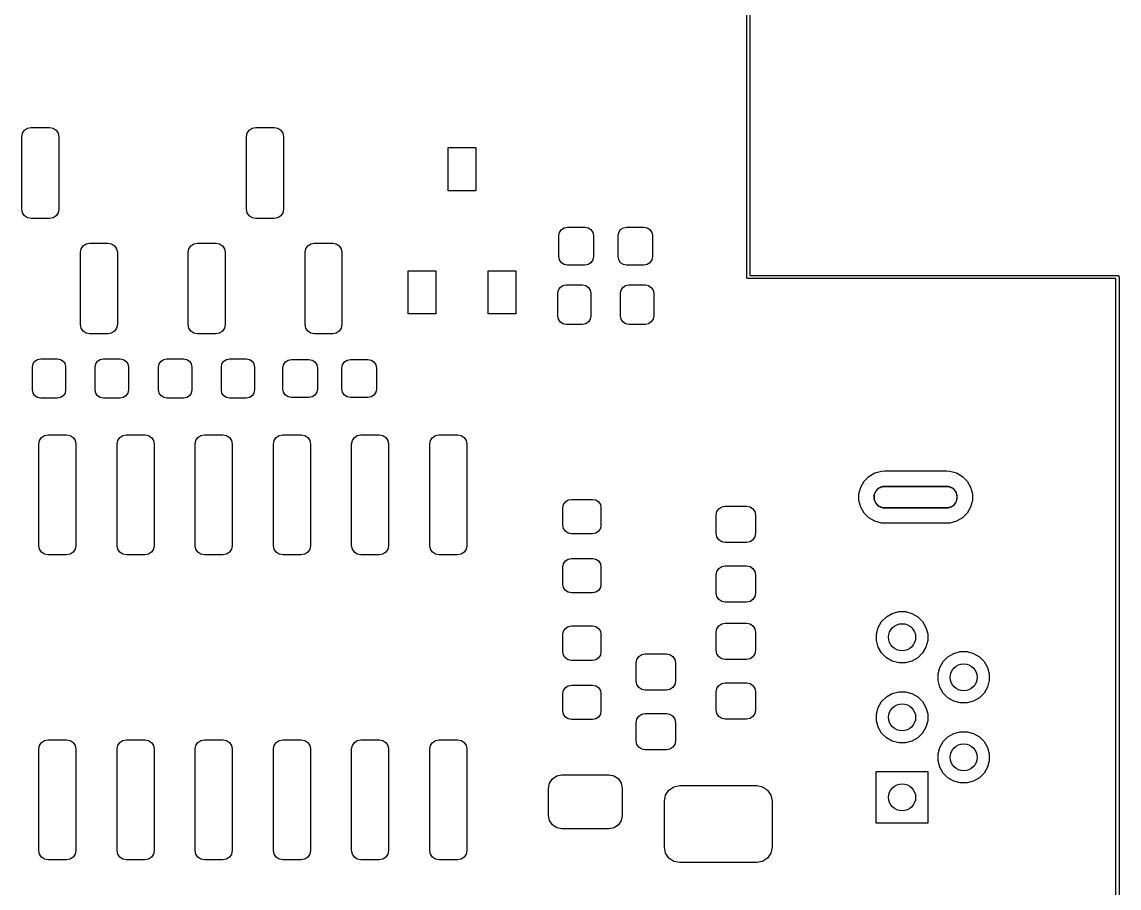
# Model space of a CAD drawing. Extents: x 89 to 178, y -115 to -57.
# Drawn here: x 160.2 to 178.03, y -100.22 to -86.16 of the extents above; entities that cross this region are included whole.
import ezdxf

# ---------------------------------------------------------------- set-up
doc = ezdxf.new("R2010")
doc.units = 0
doc.layers.add('BLACK', color=7, linetype='CONTINUOUS')

msp = doc.modelspace()

# ---------------------------------------------------------------- linework, layer by layer
at = {"layer": 'BLACK', "linetype": 'CONTINUOUS'}
for p, q in [((171.975, -90.3), (171.975091, -63.030772)), ((172.025092, -63.020889), (172.025, -90.275)), ((160.292597, -87.886418), (160.35, -87.875)), ((160.35, -87.875), (160.65, -87.875)), ((160.65, -87.875), (160.707403, -87.886418)), ((163.942597, -87.886418), (164, -87.875)), ((164, -87.875), (164.3, -87.875)), ((164.3, -87.875), (164.357403, -87.886418)), ((160.2, -88.025), (160.211418, -87.967597)), ((160.2, -89.2), (160.2, -88.025)), ((160.211418, -87.967597), (160.243934, -87.918934)), ((160.243934, -87.918934), (160.292597, -87.886418)), ((160.707403, -87.886418), (160.756066, -87.918934)), ((160.756066, -87.918934), (160.788582, -87.967597)), ((160.788582, -87.967597), (160.8, -88.025)), ((160.8, -88.025), (160.8, -89.2)), ((163.85, -88.025), (163.861418, -87.967597)), ((163.85, -89.2), (163.85, -88.025)), ((163.861418, -87.967597), (163.893934, -87.918934)), ((163.893934, -87.918934), (163.942597, -87.886418)), ((164.357403, -87.886418), (164.406066, -87.918934)), ((164.406066, -87.918934), (164.438582, -87.967597)), ((164.438582, -87.967597), (164.45, -88.025)), ((164.45, -88.025), (164.45, -89.2)), ((167.125, -88.9), (167.125, -88.2)), ((167.125, -88.2), (167.575, -88.2)), ((167.575, -88.2), (167.575, -88.9)), ((167.575, -88.9), (167.125, -88.9)), ((160.211418, -89.257403), (160.2, -89.2)), ((160.243934, -89.306066), (160.211418, -89.257403)), ((160.788582, -89.257403), (160.756066, -89.306066)), ((160.8, -89.2), (160.788582, -89.257403)), ((163.861418, -89.257403), (163.85, -89.2)), ((163.893934, -89.306066), (163.861418, -89.257403)), ((164.438582, -89.257403), (164.406066, -89.306066)), ((164.45, -89.2), (164.438582, -89.257403)), ((160.292597, -89.338582), (160.243934, -89.306066)), ((160.35, -89.35), (160.292597, -89.338582)), ((160.65, -89.35), (160.35, -89.35)), ((160.707403, -89.338582), (160.65, -89.35)), ((160.756066, -89.306066), (160.707403, -89.338582)), ((163.942597, -89.338582), (163.893934, -89.306066)), ((164, -89.35), (163.942597, -89.338582)), ((164.3, -89.35), (164, -89.35)), ((164.357403, -89.338582), (164.3, -89.35)), ((164.406066, -89.306066), (164.357403, -89.338582)), ((168.925, -89.63), (168.935657, -89.576424)), ((168.925, -89.97), (168.925, -89.63)), ((168.935657, -89.576424), (168.966005, -89.531005)), ((168.966005, -89.531005), (169.011424, -89.500657)), ((169.011424, -89.500657), (169.065, -89.49)), ((169.065, -89.49), (169.345, -89.49)), ((169.345, -89.49), (169.398576, -89.500657)), ((169.398576, -89.500657), (169.443995, -89.531005)), ((169.443995, -89.531005), (169.474343, -89.576424)), ((169.474343, -89.576424), (169.485, -89.63)), ((169.485, -89.63), (169.485, -89.97)), ((169.885, -89.63), (169.895657, -89.576424)), ((169.885, -89.97), (169.885, -89.63)), ((169.895657, -89.576424), (169.926005, -89.531005)), ((169.926005, -89.531005), (169.971424, -89.500657)), ((169.971424, -89.500657), (170.025, -89.49)), ((170.025, -89.49), (170.305, -89.49)), ((170.305, -89.49), (170.358576, -89.500657)), ((170.358576, -89.500657), (170.403995, -89.531005)), ((170.403995, -89.531005), (170.434343, -89.576424)), ((170.434343, -89.576424), (170.445, -89.63)), ((170.445, -89.63), (170.445, -89.97)), ((161.161418, -89.842597), (161.193934, -89.793934)), ((161.193934, -89.793934), (161.242597, -89.761418)), ((161.242597, -89.761418), (161.3, -89.75)), ((161.3, -89.75), (161.6, -89.75)), ((161.6, -89.75), (161.657403, -89.761418)), ((161.657403, -89.761418), (161.706066, -89.793934)), ((161.706066, -89.793934), (161.738582, -89.842597)), ((162.911418, -89.842597), (162.943934, -89.793934)), ((162.943934, -89.793934), (162.992597, -89.761418)), ((162.992597, -89.761418), (163.05, -89.75)), ((163.05, -89.75), (163.35, -89.75)), ((163.35, -89.75), (163.407403, -89.761418)), ((163.407403, -89.761418), (163.456066, -89.793934)), ((163.456066, -89.793934), (163.488582, -89.842597)), ((164.811418, -89.842597), (164.843934, -89.793934)), ((164.843934, -89.793934), (164.892597, -89.761418)), ((164.892597, -89.761418), (164.95, -89.75)), ((164.95, -89.75), (165.25, -89.75)), ((165.25, -89.75), (165.307403, -89.761418)), ((165.307403, -89.761418), (165.356066, -89.793934)), ((165.356066, -89.793934), (165.388582, -89.842597)), ((161.15, -89.9), (161.161418, -89.842597)), ((161.15, -91.075), (161.15, -89.9)), ((161.738582, -89.842597), (161.75, -89.9)), ((161.75, -89.9), (161.75, -91.075)), ((162.9, -89.9), (162.911418, -89.842597)), ((162.9, -91.075), (162.9, -89.9)), ((163.488582, -89.842597), (163.5, -89.9)), ((163.5, -89.9), (163.5, -91.075)), ((164.8, -89.9), (164.811418, -89.842597)), ((164.8, -91.075), (164.8, -89.9)), ((165.388582, -89.842597), (165.4, -89.9)), ((165.4, -89.9), (165.4, -91.075)), ((168.935657, -90.023576), (168.925, -89.97)), ((169.485, -89.97), (169.474343, -90.023576)), ((169.895657, -90.023576), (169.885, -89.97)), ((170.445, -89.97), (170.434343, -90.023576)), ((168.966005, -90.068995), (168.935657, -90.023576)), ((169.011424, -90.099343), (168.966005, -90.068995)), ((169.065, -90.11), (169.011424, -90.099343)), ((169.345, -90.11), (169.065, -90.11)), ((169.398576, -90.099343), (169.345, -90.11)), ((169.443995, -90.068995), (169.398576, -90.099343)), ((169.474343, -90.023576), (169.443995, -90.068995)), ((169.926005, -90.068995), (169.895657, -90.023576)), ((169.971424, -90.099343), (169.926005, -90.068995)), ((170.025, -90.11), (169.971424, -90.099343)), ((170.305, -90.11), (170.025, -90.11)), ((170.358576, -90.099343), (170.305, -90.11)), ((170.403995, -90.068995), (170.358576, -90.099343)), ((170.434343, -90.023576), (170.403995, -90.068995)), ((166.475, -90.9), (166.475, -90.2)), ((166.475, -90.2), (166.925, -90.2)), ((166.925, -90.2), (166.925, -90.9)), ((167.775, -90.9), (167.775, -90.2)), ((167.775, -90.2), (168.225, -90.2)), ((168.225, -90.2), (168.225, -90.9)), ((171.976903, -90.309567), (171.975, -90.3)), ((171.990433, -90.323097), (171.976903, -90.309567)), ((172, -90.325), (171.990433, -90.323097)), ((177.975, -90.325), (172, -90.325)), ((172.025, -90.275), (178, -90.275)), ((177.975, -106.475818), (177.975, -90.325)), ((178, -90.275), (178.009567, -90.276903)), ((178.009567, -90.276903), (178.023097, -90.290433)), ((178.023097, -90.290433), (178.025, -90.3)), ((178.025, -90.3), (178.025, -106.5)), ((168.905, -90.565), (168.915276, -90.513338)), ((168.915276, -90.513338), (168.944541, -90.469541)), ((168.944541, -90.469541), (168.988338, -90.440276)), ((168.988338, -90.440276), (169.04, -90.43)), ((169.04, -90.43), (169.31, -90.43)), ((169.31, -90.43), (169.361662, -90.440276)), ((169.361662, -90.440276), (169.405459, -90.469541)), ((169.405459, -90.469541), (169.434724, -90.513338)), ((169.434724, -90.513338), (169.445, -90.565)), ((169.925, -90.565), (169.935276, -90.513338)), ((169.935276, -90.513338), (169.964541, -90.469541)), ((169.964541, -90.469541), (170.008338, -90.440276)), ((170.008338, -90.440276), (170.06, -90.43)), ((170.06, -90.43), (170.33, -90.43)), ((170.33, -90.43), (170.381662, -90.440276)), ((170.381662, -90.440276), (170.425459, -90.469541)), ((170.425459, -90.469541), (170.454724, -90.513338)), ((170.454724, -90.513338), (170.465, -90.565)), ((168.905, -90.935), (168.905, -90.565)), ((169.445, -90.565), (169.445, -90.935)), ((169.925, -90.935), (169.925, -90.565)), ((170.465, -90.565), (170.465, -90.935)), ((166.925, -90.9), (166.475, -90.9)), ((168.225, -90.9), (167.775, -90.9)), ((161.161418, -91.132403), (161.15, -91.075)), ((161.75, -91.075), (161.738582, -91.132403)), ((162.911418, -91.132403), (162.9, -91.075)), ((163.5, -91.075), (163.488582, -91.132403)), ((164.811418, -91.132403), (164.8, -91.075)), ((165.4, -91.075), (165.388582, -91.132403)), ((168.915276, -90.986662), (168.905, -90.935)), ((168.944541, -91.030459), (168.915276, -90.986662)), ((168.988338, -91.059724), (168.944541, -91.030459)), ((169.04, -91.07), (168.988338, -91.059724)), ((169.31, -91.07), (169.04, -91.07)), ((169.361662, -91.059724), (169.31, -91.07)), ((169.405459, -91.030459), (169.361662, -91.059724)), ((169.434724, -90.986662), (169.405459, -91.030459)), ((169.445, -90.935), (169.434724, -90.986662)), ((169.935276, -90.986662), (169.925, -90.935)), ((169.964541, -91.030459), (169.935276, -90.986662)), ((170.008338, -91.059724), (169.964541, -91.030459)), ((170.06, -91.07), (170.008338, -91.059724)), ((170.33, -91.07), (170.06, -91.07)), ((170.381662, -91.059724), (170.33, -91.07)), ((170.425459, -91.030459), (170.381662, -91.059724)), ((170.454724, -90.986662), (170.425459, -91.030459)), ((170.465, -90.935), (170.454724, -90.986662)), ((161.193934, -91.181066), (161.161418, -91.132403)), ((161.242597, -91.213582), (161.193934, -91.181066)), ((161.3, -91.225), (161.242597, -91.213582)), ((161.6, -91.225), (161.3, -91.225)), ((161.657403, -91.213582), (161.6, -91.225)), ((161.706066, -91.181066), (161.657403, -91.213582)), ((161.738582, -91.132403), (161.706066, -91.181066)), ((162.943934, -91.181066), (162.911418, -91.132403)), ((162.992597, -91.213582), (162.943934, -91.181066)), ((163.05, -91.225), (162.992597, -91.213582)), ((163.35, -91.225), (163.05, -91.225)), ((163.407403, -91.213582), (163.35, -91.225)), ((163.456066, -91.181066), (163.407403, -91.213582)), ((163.488582, -91.132403), (163.456066, -91.181066)), ((164.843934, -91.181066), (164.811418, -91.132403)), ((164.892597, -91.213582), (164.843934, -91.181066)), ((164.95, -91.225), (164.892597, -91.213582)), ((165.25, -91.225), (164.95, -91.225)), ((165.307403, -91.213582), (165.25, -91.225)), ((165.356066, -91.181066), (165.307403, -91.213582)), ((165.388582, -91.132403), (165.356066, -91.181066)), ((160.37, -91.765), (160.380276, -91.713338)), ((160.37, -92.135), (160.37, -91.765)), ((160.380276, -91.713338), (160.409541, -91.669541)), ((160.409541, -91.669541), (160.453338, -91.640276)), ((160.453338, -91.640276), (160.505, -91.63)), ((160.505, -91.63), (160.775, -91.63)), ((160.775, -91.63), (160.826662, -91.640276)), ((160.826662, -91.640276), (160.870459, -91.669541)), ((160.870459, -91.669541), (160.899724, -91.713338)), ((160.899724, -91.713338), (160.91, -91.765)), ((160.91, -91.765), (160.91, -92.135)), ((161.39, -91.765), (161.400276, -91.713338)), ((161.39, -92.135), (161.39, -91.765)), ((161.400276, -91.713338), (161.429541, -91.669541)), ((161.429541, -91.669541), (161.473338, -91.640276)), ((161.473338, -91.640276), (161.525, -91.63)), ((161.525, -91.63), (161.795, -91.63)), ((161.795, -91.63), (161.846662, -91.640276)), ((161.846662, -91.640276), (161.890459, -91.669541)), ((161.890459, -91.669541), (161.919724, -91.713338)), ((161.919724, -91.713338), (161.93, -91.765)), ((161.93, -91.765), (161.93, -92.135)), ((162.42, -91.765), (162.430276, -91.713338)), ((162.42, -92.135), (162.42, -91.765)), ((162.430276, -91.713338), (162.459541, -91.669541)), ((162.459541, -91.669541), (162.503338, -91.640276)), ((162.503338, -91.640276), (162.555, -91.63)), ((162.555, -91.63), (162.825, -91.63)), ((162.825, -91.63), (162.876662, -91.640276)), ((162.876662, -91.640276), (162.920459, -91.669541)), ((162.920459, -91.669541), (162.949724, -91.713338)), ((162.949724, -91.713338), (162.96, -91.765)), ((162.96, -91.765), (162.96, -92.135)), ((163.44, -91.765), (163.450276, -91.713338)), ((163.44, -92.135), (163.44, -91.765)), ((163.450276, -91.713338), (163.479541, -91.669541)), ((163.479541, -91.669541), (163.523338, -91.640276)), ((163.523338, -91.640276), (163.575, -91.63)), ((163.575, -91.63), (163.845, -91.63)), ((163.845, -91.63), (163.896662, -91.640276)), ((163.896662, -91.640276), (163.940459, -91.669541)), ((163.940459, -91.669541), (163.969724, -91.713338)), ((163.969724, -91.713338), (163.98, -91.765)), ((163.98, -91.765), (163.98, -92.135)), ((164.44, -91.78), (164.450657, -91.726424)), ((164.44, -92.12), (164.44, -91.78)), ((164.450657, -91.726424), (164.481005, -91.681005)), ((164.481005, -91.681005), (164.526424, -91.650657)), ((164.526424, -91.650657), (164.58, -91.64)), ((164.58, -91.64), (164.86, -91.64)), ((164.86, -91.64), (164.913576, -91.650657)), ((164.913576, -91.650657), (164.958995, -91.681005)), ((164.958995, -91.681005), (164.989343, -91.726424)), ((164.989343, -91.726424), (165, -91.78)), ((165, -91.78), (165, -92.12)), ((165.4, -91.78), (165.410657, -91.726424)), ((165.4, -92.12), (165.4, -91.78)), ((165.410657, -91.726424), (165.441005, -91.681005)), ((165.441005, -91.681005), (165.486424, -91.650657)), ((165.486424, -91.650657), (165.54, -91.64)), ((165.54, -91.64), (165.82, -91.64)), ((165.82, -91.64), (165.873576, -91.650657)), ((165.873576, -91.650657), (165.918995, -91.681005)), ((165.918995, -91.681005), (165.949343, -91.726424)), ((165.949343, -91.726424), (165.96, -91.78)), ((165.96, -91.78), (165.96, -92.12)), ((160.380276, -92.186662), (160.37, -92.135)), ((160.91, -92.135), (160.899724, -92.186662)), ((161.400276, -92.186662), (161.39, -92.135)), ((161.93, -92.135), (161.919724, -92.186662)), ((162.430276, -92.186662), (162.42, -92.135)), ((162.96, -92.135), (162.949724, -92.186662)), ((163.450276, -92.186662), (163.44, -92.135)), ((163.98, -92.135), (163.969724, -92.186662)), ((164.450657, -92.173576), (164.44, -92.12)), ((165, -92.12), (164.989343, -92.173576)), ((165.410657, -92.173576), (165.4, -92.12)), ((165.96, -92.12), (165.949343, -92.173576)), ((160.409541, -92.230459), (160.380276, -92.186662)), ((160.453338, -92.259724), (160.409541, -92.230459)), ((160.505, -92.27), (160.453338, -92.259724)), ((160.775, -92.27), (160.505, -92.27)), ((160.826662, -92.259724), (160.775, -92.27)), ((160.870459, -92.230459), (160.826662, -92.259724)), ((160.899724, -92.186662), (160.870459, -92.230459)), ((161.429541, -92.230459), (161.400276, -92.186662)), ((161.473338, -92.259724), (161.429541, -92.230459)), ((161.525, -92.27), (161.473338, -92.259724)), ((161.795, -92.27), (161.525, -92.27)), ((161.846662, -92.259724), (161.795, -92.27)), ((161.890459, -92.230459), (161.846662, -92.259724)), ((161.919724, -92.186662), (161.890459, -92.230459)), ((162.459541, -92.230459), (162.430276, -92.186662)), ((162.503338, -92.259724), (162.459541, -92.230459)), ((162.555, -92.27), (162.503338, -92.259724)), ((162.825, -92.27), (162.555, -92.27)), ((162.876662, -92.259724), (162.825, -92.27)), ((162.920459, -92.230459), (162.876662, -92.259724)), ((162.949724, -92.186662), (162.920459, -92.230459)), ((163.479541, -92.230459), (163.450276, -92.186662)), ((163.523338, -92.259724), (163.479541, -92.230459)), ((163.575, -92.27), (163.523338, -92.259724)), ((163.845, -92.27), (163.575, -92.27)), ((163.896662, -92.259724), (163.845, -92.27)), ((163.940459, -92.230459), (163.896662, -92.259724)), ((163.969724, -92.186662), (163.940459, -92.230459)), ((164.481005, -92.218995), (164.450657, -92.173576)), ((164.526424, -92.249343), (164.481005, -92.218995)), ((164.58, -92.26), (164.526424, -92.249343)), ((164.86, -92.26), (164.58, -92.26)), ((164.913576, -92.249343), (164.86, -92.26)), ((164.958995, -92.218995), (164.913576, -92.249343)), ((164.989343, -92.173576), (164.958995, -92.218995)), ((165.441005, -92.218995), (165.410657, -92.173576)), ((165.486424, -92.249343), (165.441005, -92.218995)), ((165.54, -92.26), (165.486424, -92.249343)), ((165.82, -92.26), (165.54, -92.26)), ((165.873576, -92.249343), (165.82, -92.26)), ((165.918995, -92.218995), (165.873576, -92.249343)), ((165.949343, -92.173576), (165.918995, -92.218995)), ((160.569097, -92.875418), (160.6265, -92.864)), ((160.6265, -92.864), (160.9265, -92.864)), ((160.9265, -92.864), (160.983903, -92.875418)), ((161.839097, -92.875418), (161.8965, -92.864)), ((161.8965, -92.864), (162.1965, -92.864)), ((162.1965, -92.864), (162.253903, -92.875418)), ((163.109097, -92.875418), (163.1665, -92.864)), ((163.1665, -92.864), (163.4665, -92.864)), ((163.4665, -92.864), (163.523903, -92.875418)), ((164.379097, -92.875418), (164.4365, -92.864)), ((164.4365, -92.864), (164.7365, -92.864)), ((164.7365, -92.864), (164.793903, -92.875418)), ((165.649097, -92.875418), (165.7065, -92.864)), ((165.7065, -92.864), (166.0065, -92.864)), ((166.0065, -92.864), (166.063903, -92.875418)), ((166.919097, -92.875418), (166.9765, -92.864)), ((166.9765, -92.864), (167.2765, -92.864)), ((167.2765, -92.864), (167.333903, -92.875418)), ((160.4765, -93.014), (160.487918, -92.956597)), ((160.4765, -94.664), (160.4765, -93.014)), ((160.487918, -92.956597), (160.520434, -92.907934)), ((160.520434, -92.907934), (160.569097, -92.875418)), ((160.983903, -92.875418), (161.032566, -92.907934)), ((161.032566, -92.907934), (161.065082, -92.956597)), ((161.065082, -92.956597), (161.0765, -93.014)), ((161.0765, -93.014), (161.0765, -94.664)), ((161.7465, -93.014), (161.757918, -92.956597)), ((161.7465, -94.664), (161.7465, -93.014)), ((161.757918, -92.956597), (161.790434, -92.907934)), ((161.790434, -92.907934), (161.839097, -92.875418)), ((162.253903, -92.875418), (162.302566, -92.907934)), ((162.302566, -92.907934), (162.335082, -92.956597)), ((162.335082, -92.956597), (162.3465, -93.014)), ((162.3465, -93.014), (162.3465, -94.664)), ((163.0165, -93.014), (163.027918, -92.956597)), ((163.0165, -94.664), (163.0165, -93.014)), ((163.027918, -92.956597), (163.060434, -92.907934)), ((163.060434, -92.907934), (163.109097, -92.875418)), ((163.523903, -92.875418), (163.572566, -92.907934)), ((163.572566, -92.907934), (163.605082, -92.956597)), ((163.605082, -92.956597), (163.6165, -93.014)), ((163.6165, -93.014), (163.6165, -94.664)), ((164.2865, -93.014), (164.297918, -92.956597)), ((164.2865, -94.664), (164.2865, -93.014)), ((164.297918, -92.956597), (164.330434, -92.907934)), ((164.330434, -92.907934), (164.379097, -92.875418)), ((164.793903, -92.875418), (164.842566, -92.907934)), ((164.842566, -92.907934), (164.875082, -92.956597)), ((164.875082, -92.956597), (164.8865, -93.014)), ((164.8865, -93.014), (164.8865, -94.664)), ((165.5565, -93.014), (165.567918, -92.956597)), ((165.5565, -94.664), (165.5565, -93.014)), ((165.567918, -92.956597), (165.600434, -92.907934)), ((165.600434, -92.907934), (165.649097, -92.875418)), ((166.063903, -92.875418), (166.112566, -92.907934)), ((166.112566, -92.907934), (166.145082, -92.956597)), ((166.145082, -92.956597), (166.1565, -93.014)), ((166.1565, -93.014), (166.1565, -94.664)), ((166.8265, -93.014), (166.837918, -92.956597)), ((166.8265, -94.664), (166.8265, -93.014)), ((166.837918, -92.956597), (166.870434, -92.907934)), ((166.870434, -92.907934), (166.919097, -92.875418)), ((167.333903, -92.875418), (167.382566, -92.907934)), ((167.382566, -92.907934), (167.415082, -92.956597)), ((167.415082, -92.956597), (167.4265, -93.014)), ((167.4265, -93.014), (167.4265, -94.664)), ((173.882825, -93.616276), (173.961276, -93.537825)), ((173.961276, -93.537825), (174.05736, -93.482351)), ((174.05736, -93.482351), (174.164526, -93.453636)), ((174.164526, -93.453636), (174.22, -93.45)), ((174.22, -93.45), (175.22, -93.45)), ((175.22, -93.45), (175.275474, -93.453636)), ((175.275474, -93.453636), (175.38264, -93.482351)), ((175.38264, -93.482351), (175.478724, -93.537825)), ((175.478724, -93.537825), (175.557175, -93.616276)), ((173.798636, -93.819526), (173.827351, -93.71236)), ((173.827351, -93.71236), (173.882825, -93.616276)), ((174.074493, -93.777775), (174.122775, -93.729493)), ((174.074493, -93.777775), (174.122775, -93.729493)), ((174.122775, -93.729493), (174.185859, -93.703363)), ((174.122775, -93.729493), (174.185859, -93.703363)), ((174.185859, -93.703363), (174.22, -93.7)), ((174.185859, -93.703363), (174.22, -93.7)), ((174.22, -93.7), (175.22, -93.7)), ((174.22, -93.7), (175.22, -93.7)), ((175.22, -93.7), (175.254141, -93.703363)), ((175.22, -93.7), (175.254141, -93.703363)), ((175.254141, -93.703363), (175.317225, -93.729493)), ((175.254141, -93.703363), (175.317225, -93.729493)), ((175.317225, -93.729493), (175.365507, -93.777775)), ((175.317225, -93.729493), (175.365507, -93.777775)), ((175.557175, -93.616276), (175.612649, -93.71236)), ((175.612649, -93.71236), (175.641364, -93.819526)), ((169.029005, -93.952005), (169.074424, -93.921657)), ((169.074424, -93.921657), (169.128, -93.911)), ((169.128, -93.911), (169.468, -93.911)), ((169.468, -93.911), (169.521576, -93.921657)), ((169.521576, -93.921657), (169.566995, -93.952005)), ((173.798636, -93.930474), (173.798636, -93.819526)), ((173.827351, -94.03764), (173.798636, -93.930474)), ((174.048363, -93.840859), (174.074493, -93.777775)), ((174.048363, -93.840859), (174.074493, -93.777775)), ((174.048363, -93.909141), (174.048363, -93.840859)), ((174.048363, -93.909141), (174.048363, -93.840859)), ((174.074493, -93.972225), (174.048363, -93.909141)), ((174.074493, -93.972225), (174.048363, -93.909141)), ((175.365507, -93.777775), (175.391637, -93.840859)), ((175.365507, -93.777775), (175.391637, -93.840859)), ((175.391637, -93.909141), (175.365507, -93.972225)), ((175.391637, -93.909141), (175.365507, -93.972225)), ((175.391637, -93.840859), (175.391637, -93.909141)), ((175.391637, -93.840859), (175.391637, -93.909141)), ((175.641364, -93.930474), (175.612649, -94.03764)), ((175.641364, -93.819526), (175.641364, -93.930474)), ((168.988, -94.051), (168.998657, -93.997424)), ((168.988, -94.331), (168.988, -94.051)), ((168.998657, -93.997424), (169.029005, -93.952005)), ((169.566995, -93.952005), (169.597343, -93.997424)), ((169.597343, -93.997424), (169.608, -94.051)), ((169.608, -94.051), (169.608, -94.331)), ((171.48, -94.1675), (171.491228, -94.111054)), ((171.491228, -94.111054), (171.523202, -94.063202)), ((171.523202, -94.063202), (171.571054, -94.031228)), ((171.571054, -94.031228), (171.6275, -94.02)), ((171.6275, -94.02), (171.9725, -94.02)), ((171.9725, -94.02), (172.028946, -94.031228)), ((172.028946, -94.031228), (172.076798, -94.063202)), ((172.076798, -94.063202), (172.108772, -94.111054)), ((172.108772, -94.111054), (172.12, -94.1675)), ((173.882825, -94.133724), (173.827351, -94.03764)), ((174.122775, -94.020507), (174.074493, -93.972225)), ((174.122775, -94.020507), (174.074493, -93.972225)), ((174.185859, -94.046637), (174.122775, -94.020507)), ((174.185859, -94.046637), (174.122775, -94.020507)), ((174.22, -94.05), (174.185859, -94.046637)), ((174.22, -94.05), (174.185859, -94.046637)), ((175.22, -94.05), (174.22, -94.05)), ((175.22, -94.05), (174.22, -94.05)), ((175.254141, -94.046637), (175.22, -94.05)), ((175.254141, -94.046637), (175.22, -94.05)), ((175.317225, -94.020507), (175.254141, -94.046637)), ((175.317225, -94.020507), (175.254141, -94.046637)), ((175.365507, -93.972225), (175.317225, -94.020507)), ((175.365507, -93.972225), (175.317225, -94.020507)), ((175.612649, -94.03764), (175.557175, -94.133724)), ((171.48, -94.4625), (171.48, -94.1675)), ((172.12, -94.1675), (172.12, -94.4625)), ((173.961276, -94.212175), (173.882825, -94.133724)), ((174.05736, -94.267649), (173.961276, -94.212175)), ((174.164526, -94.296364), (174.05736, -94.267649)), ((175.38264, -94.267649), (175.275474, -94.296364)), ((175.478724, -94.212175), (175.38264, -94.267649)), ((175.557175, -94.133724), (175.478724, -94.212175)), ((168.998657, -94.384576), (168.988, -94.331)), ((169.029005, -94.429995), (168.998657, -94.384576)), ((169.074424, -94.460343), (169.029005, -94.429995)), ((169.128, -94.471), (169.074424, -94.460343)), ((169.468, -94.471), (169.128, -94.471)), ((169.521576, -94.460343), (169.468, -94.471)), ((169.566995, -94.429995), (169.521576, -94.460343)), ((169.597343, -94.384576), (169.566995, -94.429995)), ((169.608, -94.331), (169.597343, -94.384576)), ((171.491228, -94.518946), (171.48, -94.4625)), ((172.12, -94.4625), (172.108772, -94.518946)), ((174.22, -94.3), (174.164526, -94.296364)), ((175.22, -94.3), (174.22, -94.3)), ((175.275474, -94.296364), (175.22, -94.3)), ((171.523202, -94.566798), (171.491228, -94.518946)), ((171.571054, -94.598772), (171.523202, -94.566798)), ((171.6275, -94.61), (171.571054, -94.598772)), ((171.9725, -94.61), (171.6275, -94.61)), ((172.028946, -94.598772), (171.9725, -94.61)), ((172.076798, -94.566798), (172.028946, -94.598772)), ((172.108772, -94.518946), (172.076798, -94.566798)), ((160.487918, -94.721403), (160.4765, -94.664)), ((160.520434, -94.770066), (160.487918, -94.721403)), ((160.569097, -94.802582), (160.520434, -94.770066)), ((160.6265, -94.814), (160.569097, -94.802582)), ((160.9265, -94.814), (160.6265, -94.814)), ((160.983903, -94.802582), (160.9265, -94.814)), ((161.032566, -94.770066), (160.983903, -94.802582)), ((161.065082, -94.721403), (161.032566, -94.770066)), ((161.0765, -94.664), (161.065082, -94.721403)), ((161.757918, -94.721403), (161.7465, -94.664)), ((161.790434, -94.770066), (161.757918, -94.721403)), ((161.839097, -94.802582), (161.790434, -94.770066)), ((161.8965, -94.814), (161.839097, -94.802582)), ((162.1965, -94.814), (161.8965, -94.814)), ((162.253903, -94.802582), (162.1965, -94.814)), ((162.302566, -94.770066), (162.253903, -94.802582)), ((162.335082, -94.721403), (162.302566, -94.770066)), ((162.3465, -94.664), (162.335082, -94.721403)), ((163.027918, -94.721403), (163.0165, -94.664)), ((163.060434, -94.770066), (163.027918, -94.721403)), ((163.109097, -94.802582), (163.060434, -94.770066)), ((163.1665, -94.814), (163.109097, -94.802582)), ((163.4665, -94.814), (163.1665, -94.814)), ((163.523903, -94.802582), (163.4665, -94.814)), ((163.572566, -94.770066), (163.523903, -94.802582)), ((163.605082, -94.721403), (163.572566, -94.770066)), ((163.6165, -94.664), (163.605082, -94.721403)), ((164.297918, -94.721403), (164.2865, -94.664)), ((164.330434, -94.770066), (164.297918, -94.721403)), ((164.379097, -94.802582), (164.330434, -94.770066)), ((164.4365, -94.814), (164.379097, -94.802582)), ((164.7365, -94.814), (164.4365, -94.814)), ((164.793903, -94.802582), (164.7365, -94.814)), ((164.842566, -94.770066), (164.793903, -94.802582)), ((164.875082, -94.721403), (164.842566, -94.770066)), ((164.8865, -94.664), (164.875082, -94.721403)), ((165.567918, -94.721403), (165.5565, -94.664)), ((165.600434, -94.770066), (165.567918, -94.721403)), ((165.649097, -94.802582), (165.600434, -94.770066)), ((165.7065, -94.814), (165.649097, -94.802582)), ((166.0065, -94.814), (165.7065, -94.814)), ((166.063903, -94.802582), (166.0065, -94.814)), ((166.112566, -94.770066), (166.063903, -94.802582)), ((166.145082, -94.721403), (166.112566, -94.770066)), ((166.1565, -94.664), (166.145082, -94.721403)), ((166.837918, -94.721403), (166.8265, -94.664)), ((166.870434, -94.770066), (166.837918, -94.721403)), ((166.919097, -94.802582), (166.870434, -94.770066)), ((166.9765, -94.814), (166.919097, -94.802582)), ((167.2765, -94.814), (166.9765, -94.814)), ((167.333903, -94.802582), (167.2765, -94.814)), ((167.382566, -94.770066), (167.333903, -94.802582)), ((167.415082, -94.721403), (167.382566, -94.770066)), ((167.4265, -94.664), (167.415082, -94.721403)), ((168.988, -95.011), (168.998657, -94.957424)), ((168.998657, -94.957424), (169.029005, -94.912005)), ((169.029005, -94.912005), (169.074424, -94.881657)), ((169.074424, -94.881657), (169.128, -94.871)), ((169.128, -94.871), (169.468, -94.871)), ((169.468, -94.871), (169.521576, -94.881657)), ((169.521576, -94.881657), (169.566995, -94.912005)), ((169.566995, -94.912005), (169.597343, -94.957424)), ((169.597343, -94.957424), (169.608, -95.011)), ((171.523202, -95.033202), (171.571054, -95.001228)), ((171.571054, -95.001228), (171.6275, -94.99)), ((171.6275, -94.99), (171.9725, -94.99)), ((171.9725, -94.99), (172.028946, -95.001228)), ((172.028946, -95.001228), (172.076798, -95.033202)), ((168.988, -95.291), (168.988, -95.011)), ((169.608, -95.011), (169.608, -95.291)), ((171.48, -95.1375), (171.491228, -95.081054)), ((171.48, -95.4325), (171.48, -95.1375)), ((171.491228, -95.081054), (171.523202, -95.033202)), ((172.076798, -95.033202), (172.108772, -95.081054)), ((172.108772, -95.081054), (172.12, -95.1375)), ((172.12, -95.1375), (172.12, -95.4325)), ((168.998657, -95.344576), (168.988, -95.291)), ((169.029005, -95.389995), (168.998657, -95.344576)), ((169.597343, -95.344576), (169.566995, -95.389995)), ((169.608, -95.291), (169.597343, -95.344576)), ((169.074424, -95.420343), (169.029005, -95.389995)), ((169.128, -95.431), (169.074424, -95.420343)), ((169.468, -95.431), (169.128, -95.431)), ((169.521576, -95.420343), (169.468, -95.431)), ((169.566995, -95.389995), (169.521576, -95.420343)), ((171.491228, -95.488946), (171.48, -95.4325)), ((171.523202, -95.536798), (171.491228, -95.488946)), ((171.571054, -95.568772), (171.523202, -95.536798)), ((172.076798, -95.536798), (172.028946, -95.568772)), ((172.108772, -95.488946), (172.076798, -95.536798)), ((172.12, -95.4325), (172.108772, -95.488946)), ((171.6275, -95.58), (171.571054, -95.568772)), ((171.9725, -95.58), (171.6275, -95.58)), ((172.028946, -95.568772), (171.9725, -95.58)), ((174.111971, -95.989273), (174.166792, -95.89432)), ((174.166792, -95.89432), (174.24432, -95.816792)), ((174.24432, -95.816792), (174.339273, -95.761971)), ((174.339273, -95.761971), (174.445179, -95.733593)), ((174.445179, -95.733593), (174.554821, -95.733593)), ((174.554821, -95.733593), (174.660727, -95.761971)), ((174.660727, -95.761971), (174.75568, -95.816792)), ((174.75568, -95.816792), (174.833208, -95.89432)), ((174.833208, -95.89432), (174.888029, -95.989273)), ((168.988, -96.106), (168.998657, -96.052424)), ((168.998657, -96.052424), (169.029005, -96.007005)), ((169.029005, -96.007005), (169.074424, -95.976657)), ((169.074424, -95.976657), (169.128, -95.966)), ((169.128, -95.966), (169.468, -95.966)), ((169.468, -95.966), (169.521576, -95.976657)), ((169.521576, -95.976657), (169.566995, -96.007005)), ((169.566995, -96.007005), (169.597343, -96.052424)), ((169.597343, -96.052424), (169.608, -96.106)), ((171.48, -96.0675), (171.491228, -96.011054)), ((171.48, -96.3625), (171.48, -96.0675)), ((171.491228, -96.011054), (171.523202, -95.963202)), ((171.523202, -95.963202), (171.571054, -95.931228)), ((171.571054, -95.931228), (171.6275, -95.92)), ((171.6275, -95.92), (171.9725, -95.92)), ((171.9725, -95.92), (172.028946, -95.931228)), ((172.028946, -95.931228), (172.076798, -95.963202)), ((172.076798, -95.963202), (172.108772, -96.011054)), ((172.108772, -96.011054), (172.12, -96.0675)), ((172.12, -96.0675), (172.12, -96.3625)), ((174.083593, -96.095179), (174.111971, -95.989273)), ((174.888029, -95.989273), (174.916407, -96.095179)), ((168.988, -96.386), (168.988, -96.106)), ((169.608, -96.106), (169.608, -96.386)), ((174.083593, -96.204821), (174.083593, -96.095179)), ((174.111971, -96.310727), (174.083593, -96.204821)), ((174.916407, -96.204821), (174.888029, -96.310727)), ((174.916407, -96.095179), (174.916407, -96.204821)), ((168.998657, -96.439576), (168.988, -96.386)), ((169.608, -96.386), (169.597343, -96.439576)), ((170.223202, -96.463202), (170.271054, -96.431228)), ((170.271054, -96.431228), (170.3275, -96.42)), ((170.3275, -96.42), (170.6725, -96.42)), ((170.6725, -96.42), (170.728946, -96.431228)), ((170.728946, -96.431228), (170.776798, -96.463202)), ((171.491228, -96.418946), (171.48, -96.3625)), ((171.523202, -96.466798), (171.491228, -96.418946)), ((172.108772, -96.418946), (172.076798, -96.466798)), ((172.12, -96.3625), (172.108772, -96.418946)), ((174.166792, -96.40568), (174.111971, -96.310727)), ((174.24432, -96.483208), (174.166792, -96.40568)), ((174.833208, -96.40568), (174.75568, -96.483208)), ((174.888029, -96.310727), (174.833208, -96.40568)), ((175.24432, -96.466792), (175.339273, -96.411971)), ((175.339273, -96.411971), (175.445179, -96.383593)), ((175.445179, -96.383593), (175.554821, -96.383593)), ((175.554821, -96.383593), (175.660727, -96.411971)), ((175.660727, -96.411971), (175.75568, -96.466792)), ((169.029005, -96.484995), (168.998657, -96.439576)), ((169.074424, -96.515343), (169.029005, -96.484995)), ((169.128, -96.526), (169.074424, -96.515343)), ((169.468, -96.526), (169.128, -96.526)), ((169.521576, -96.515343), (169.468, -96.526)), ((169.566995, -96.484995), (169.521576, -96.515343)), ((169.597343, -96.439576), (169.566995, -96.484995)), ((170.18, -96.5675), (170.191228, -96.511054)), ((170.18, -96.8625), (170.18, -96.5675)), ((170.191228, -96.511054), (170.223202, -96.463202)), ((170.776798, -96.463202), (170.808772, -96.511054)), ((170.808772, -96.511054), (170.82, -96.5675)), ((170.82, -96.5675), (170.82, -96.8625)), ((171.571054, -96.498772), (171.523202, -96.466798)), ((171.6275, -96.51), (171.571054, -96.498772)), ((171.9725, -96.51), (171.6275, -96.51)), ((172.028946, -96.498772), (171.9725, -96.51)), ((172.076798, -96.466798), (172.028946, -96.498772)), ((174.339273, -96.538029), (174.24432, -96.483208)), ((174.445179, -96.566407), (174.339273, -96.538029)), ((174.554821, -96.566407), (174.445179, -96.566407)), ((174.660727, -96.538029), (174.554821, -96.566407)), ((174.75568, -96.483208), (174.660727, -96.538029)), ((175.111971, -96.639273), (175.166792, -96.54432)), ((175.166792, -96.54432), (175.24432, -96.466792)), ((175.75568, -96.466792), (175.833208, -96.54432)), ((175.833208, -96.54432), (175.888029, -96.639273)), ((175.083593, -96.745179), (175.111971, -96.639273)), ((175.083593, -96.854821), (175.083593, -96.745179)), ((175.888029, -96.639273), (175.916407, -96.745179)), ((175.916407, -96.745179), (175.916407, -96.854821)), ((168.998657, -97.012424), (169.029005, -96.967005)), ((169.029005, -96.967005), (169.074424, -96.936657)), ((169.074424, -96.936657), (169.128, -96.926)), ((169.128, -96.926), (169.468, -96.926)), ((169.468, -96.926), (169.521576, -96.936657)), ((169.521576, -96.936657), (169.566995, -96.967005)), ((169.566995, -96.967005), (169.597343, -97.012424)), ((170.191228, -96.918946), (170.18, -96.8625)), ((170.223202, -96.966798), (170.191228, -96.918946)), ((170.271054, -96.998772), (170.223202, -96.966798)), ((170.776798, -96.966798), (170.728946, -96.998772)), ((170.808772, -96.918946), (170.776798, -96.966798)), ((170.82, -96.8625), (170.808772, -96.918946)), ((171.491228, -96.981054), (171.523202, -96.933202)), ((171.523202, -96.933202), (171.571054, -96.901228)), ((171.571054, -96.901228), (171.6275, -96.89)), ((171.6275, -96.89), (171.9725, -96.89)), ((171.9725, -96.89), (172.028946, -96.901228)), ((172.028946, -96.901228), (172.076798, -96.933202)), ((172.076798, -96.933202), (172.108772, -96.981054)), ((175.111971, -96.960727), (175.083593, -96.854821)), ((175.166792, -97.05568), (175.111971, -96.960727)), ((175.888029, -96.960727), (175.833208, -97.05568)), ((175.916407, -96.854821), (175.888029, -96.960727)), ((168.988, -97.066), (168.998657, -97.012424)), ((168.988, -97.346), (168.988, -97.066)), ((169.597343, -97.012424), (169.608, -97.066)), ((169.608, -97.066), (169.608, -97.346)), ((170.3275, -97.01), (170.271054, -96.998772)), ((170.6725, -97.01), (170.3275, -97.01)), ((170.728946, -96.998772), (170.6725, -97.01)), ((171.48, -97.0375), (171.491228, -96.981054)), ((171.48, -97.3325), (171.48, -97.0375)), ((172.108772, -96.981054), (172.12, -97.0375)), ((172.12, -97.0375), (172.12, -97.3325)), ((174.166792, -97.19432), (174.24432, -97.116792)), ((174.24432, -97.116792), (174.339273, -97.061971)), ((174.339273, -97.061971), (174.445179, -97.033593)), ((174.445179, -97.033593), (174.554821, -97.033593)), ((174.554821, -97.033593), (174.660727, -97.061971)), ((174.660727, -97.061971), (174.75568, -97.116792)), ((174.75568, -97.116792), (174.833208, -97.19432)), ((175.24432, -97.133208), (175.166792, -97.05568)), ((175.339273, -97.188029), (175.24432, -97.133208)), ((175.75568, -97.133208), (175.660727, -97.188029)), ((175.833208, -97.05568), (175.75568, -97.133208)), ((174.083593, -97.395179), (174.111971, -97.289273)), ((174.111971, -97.289273), (174.166792, -97.19432)), ((174.833208, -97.19432), (174.888029, -97.289273)), ((174.888029, -97.289273), (174.916407, -97.395179)), ((175.445179, -97.216407), (175.339273, -97.188029)), ((175.554821, -97.216407), (175.445179, -97.216407)), ((175.660727, -97.188029), (175.554821, -97.216407)), ((168.998657, -97.399576), (168.988, -97.346)), ((169.029005, -97.444995), (168.998657, -97.399576)), ((169.074424, -97.475343), (169.029005, -97.444995)), ((169.128, -97.486), (169.074424, -97.475343)), ((169.468, -97.486), (169.128, -97.486)), ((169.521576, -97.475343), (169.468, -97.486)), ((169.566995, -97.444995), (169.521576, -97.475343)), ((169.597343, -97.399576), (169.566995, -97.444995)), ((169.608, -97.346), (169.597343, -97.399576)), ((170.18, -97.5375), (170.191228, -97.481054)), ((170.191228, -97.481054), (170.223202, -97.433202)), ((170.223202, -97.433202), (170.271054, -97.401228)), ((170.271054, -97.401228), (170.3275, -97.39)), ((170.3275, -97.39), (170.6725, -97.39)), ((170.6725, -97.39), (170.728946, -97.401228)), ((170.728946, -97.401228), (170.776798, -97.433202)), ((170.776798, -97.433202), (170.808772, -97.481054)), ((170.808772, -97.481054), (170.82, -97.5375)), ((171.491228, -97.388946), (171.48, -97.3325)), ((171.523202, -97.436798), (171.491228, -97.388946)), ((171.571054, -97.468772), (171.523202, -97.436798)), ((171.6275, -97.48), (171.571054, -97.468772)), ((171.9725, -97.48), (171.6275, -97.48)), ((172.028946, -97.468772), (171.9725, -97.48)), ((172.076798, -97.436798), (172.028946, -97.468772)), ((172.108772, -97.388946), (172.076798, -97.436798)), ((172.12, -97.3325), (172.108772, -97.388946)), ((174.083593, -97.504821), (174.083593, -97.395179)), ((174.916407, -97.395179), (174.916407, -97.504821)), ((170.18, -97.8325), (170.18, -97.5375)), ((170.82, -97.5375), (170.82, -97.8325)), ((174.111971, -97.610727), (174.083593, -97.504821)), ((174.166792, -97.70568), (174.111971, -97.610727)), ((174.888029, -97.610727), (174.833208, -97.70568)), ((174.916407, -97.504821), (174.888029, -97.610727)), ((160.487918, -97.906597), (160.520434, -97.857934)), ((160.520434, -97.857934), (160.569097, -97.825418)), ((160.569097, -97.825418), (160.6265, -97.814)), ((160.6265, -97.814), (160.9265, -97.814)), ((160.9265, -97.814), (160.983903, -97.825418)), ((160.983903, -97.825418), (161.032566, -97.857934)), ((161.032566, -97.857934), (161.065082, -97.906597)), ((161.757918, -97.906597), (161.790434, -97.857934)), ((161.790434, -97.857934), (161.839097, -97.825418)), ((161.839097, -97.825418), (161.8965, -97.814)), ((161.8965, -97.814), (162.1965, -97.814)), ((162.1965, -97.814), (162.253903, -97.825418)), ((162.253903, -97.825418), (162.302566, -97.857934)), ((162.302566, -97.857934), (162.335082, -97.906597)), ((163.027918, -97.906597), (163.060434, -97.857934)), ((163.060434, -97.857934), (163.109097, -97.825418)), ((163.109097, -97.825418), (163.1665, -97.814)), ((163.1665, -97.814), (163.4665, -97.814)), ((163.4665, -97.814), (163.523903, -97.825418)), ((163.523903, -97.825418), (163.572566, -97.857934)), ((163.572566, -97.857934), (163.605082, -97.906597)), ((164.297918, -97.906597), (164.330434, -97.857934)), ((164.330434, -97.857934), (164.379097, -97.825418)), ((164.379097, -97.825418), (164.4365, -97.814)), ((164.4365, -97.814), (164.7365, -97.814)), ((164.7365, -97.814), (164.793903, -97.825418)), ((164.793903, -97.825418), (164.842566, -97.857934)), ((164.842566, -97.857934), (164.875082, -97.906597)), ((165.567918, -97.906597), (165.600434, -97.857934)), ((165.600434, -97.857934), (165.649097, -97.825418)), ((165.649097, -97.825418), (165.7065, -97.814)), ((165.7065, -97.814), (166.0065, -97.814)), ((166.0065, -97.814), (166.063903, -97.825418)), ((166.063903, -97.825418), (166.112566, -97.857934)), ((166.112566, -97.857934), (166.145082, -97.906597)), ((166.837918, -97.906597), (166.870434, -97.857934)), ((166.870434, -97.857934), (166.919097, -97.825418)), ((166.919097, -97.825418), (166.9765, -97.814)), ((166.9765, -97.814), (167.2765, -97.814)), ((167.2765, -97.814), (167.333903, -97.825418)), ((167.333903, -97.825418), (167.382566, -97.857934)), ((167.382566, -97.857934), (167.415082, -97.906597)), ((170.191228, -97.888946), (170.18, -97.8325)), ((170.82, -97.8325), (170.808772, -97.888946)), ((174.24432, -97.783208), (174.166792, -97.70568)), ((174.339273, -97.838029), (174.24432, -97.783208)), ((174.445179, -97.866407), (174.339273, -97.838029)), ((174.660727, -97.838029), (174.554821, -97.866407)), ((174.75568, -97.783208), (174.660727, -97.838029)), ((174.833208, -97.70568), (174.75568, -97.783208)), ((175.111971, -97.939273), (175.166792, -97.84432)), ((175.166792, -97.84432), (175.24432, -97.766792)), ((175.24432, -97.766792), (175.339273, -97.711971)), ((175.339273, -97.711971), (175.445179, -97.683593)), ((175.445179, -97.683593), (175.554821, -97.683593)), ((175.554821, -97.683593), (175.660727, -97.711971)), ((175.660727, -97.711971), (175.75568, -97.766792)), ((175.75568, -97.766792), (175.833208, -97.84432)), ((175.833208, -97.84432), (175.888029, -97.939273)), ((160.4765, -97.964), (160.487918, -97.906597)), ((160.4765, -99.614), (160.4765, -97.964)), ((161.065082, -97.906597), (161.0765, -97.964)), ((161.0765, -97.964), (161.0765, -99.614)), ((161.7465, -97.964), (161.757918, -97.906597)), ((161.7465, -99.614), (161.7465, -97.964)), ((162.335082, -97.906597), (162.3465, -97.964)), ((162.3465, -97.964), (162.3465, -99.614)), ((163.0165, -97.964), (163.027918, -97.906597)), ((163.0165, -99.614), (163.0165, -97.964)), ((163.605082, -97.906597), (163.6165, -97.964)), ((163.6165, -97.964), (163.6165, -99.614)), ((164.2865, -97.964), (164.297918, -97.906597)), ((164.2865, -99.614), (164.2865, -97.964)), ((164.875082, -97.906597), (164.8865, -97.964)), ((164.8865, -97.964), (164.8865, -99.614)), ((165.5565, -97.964), (165.567918, -97.906597)), ((165.5565, -99.614), (165.5565, -97.964)), ((166.145082, -97.906597), (166.1565, -97.964)), ((166.1565, -97.964), (166.1565, -99.614)), ((166.8265, -97.964), (166.837918, -97.906597)), ((166.8265, -99.614), (166.8265, -97.964)), ((167.415082, -97.906597), (167.4265, -97.964)), ((167.4265, -97.964), (167.4265, -99.614)), ((170.223202, -97.936798), (170.191228, -97.888946)), ((170.271054, -97.968772), (170.223202, -97.936798)), ((170.3275, -97.98), (170.271054, -97.968772)), ((170.6725, -97.98), (170.3275, -97.98)), ((170.728946, -97.968772), (170.6725, -97.98)), ((170.776798, -97.936798), (170.728946, -97.968772)), ((170.808772, -97.888946), (170.776798, -97.936798)), ((174.554821, -97.866407), (174.445179, -97.866407)), ((175.083593, -98.045179), (175.111971, -97.939273)), ((175.888029, -97.939273), (175.916407, -98.045179)), ((175.083593, -98.154821), (175.083593, -98.045179)), ((175.111971, -98.260727), (175.083593, -98.154821)), ((175.916407, -98.154821), (175.888029, -98.260727)), ((175.916407, -98.045179), (175.916407, -98.154821)), ((168.889538, -98.402151), (168.97325, -98.3855)), ((168.97325, -98.3855), (169.73575, -98.3855)), ((169.73575, -98.3855), (169.819462, -98.402151)), ((174.08, -99.17), (174.08, -98.33)), ((174.08, -98.33), (174.92, -98.33)), ((174.92, -98.33), (174.92, -99.17)), ((175.166792, -98.35568), (175.111971, -98.260727)), ((175.24432, -98.433208), (175.166792, -98.35568)), ((175.833208, -98.35568), (175.75568, -98.433208)), ((175.888029, -98.260727), (175.833208, -98.35568)), ((168.7545, -98.60425), (168.771151, -98.520538)), ((168.771151, -98.520538), (168.81857, -98.44957)), ((168.81857, -98.44957), (168.889538, -98.402151)), ((169.819462, -98.402151), (169.89043, -98.44957)), ((169.89043, -98.44957), (169.937849, -98.520538)), ((169.937849, -98.520538), (169.9545, -98.60425)), ((170.792829, -98.57803), (170.8885, -98.559)), ((170.8885, -98.559), (172.1385, -98.559)), ((172.1385, -98.559), (172.234171, -98.57803)), ((175.339273, -98.488029), (175.24432, -98.433208)), ((175.445179, -98.516407), (175.339273, -98.488029)), ((175.554821, -98.516407), (175.445179, -98.516407)), ((175.660727, -98.488029), (175.554821, -98.516407)), ((175.75568, -98.433208), (175.660727, -98.488029)), ((168.7545, -99.04175), (168.7545, -98.60425)), ((169.9545, -98.60425), (169.9545, -99.04175)), ((170.6385, -98.809), (170.65753, -98.713329)), ((170.65753, -98.713329), (170.711723, -98.632223)), ((170.711723, -98.632223), (170.792829, -98.57803)), ((172.234171, -98.57803), (172.315277, -98.632223)), ((172.315277, -98.632223), (172.36947, -98.713329)), ((172.36947, -98.713329), (172.3885, -98.809)), ((170.6385, -99.559), (170.6385, -98.809)), ((172.3885, -98.809), (172.3885, -99.559)), ((168.771151, -99.125462), (168.7545, -99.04175)), ((169.9545, -99.04175), (169.937849, -99.125462)), ((168.81857, -99.19643), (168.771151, -99.125462)), ((168.889538, -99.243849), (168.81857, -99.19643)), ((168.97325, -99.2605), (168.889538, -99.243849)), ((169.73575, -99.2605), (168.97325, -99.2605)), ((169.819462, -99.243849), (169.73575, -99.2605)), ((169.89043, -99.19643), (169.819462, -99.243849)), ((169.937849, -99.125462), (169.89043, -99.19643)), ((174.92, -99.17), (174.08, -99.17)), ((160.487918, -99.671403), (160.4765, -99.614)), ((161.0765, -99.614), (161.065082, -99.671403)), ((161.757918, -99.671403), (161.7465, -99.614)), ((162.3465, -99.614), (162.335082, -99.671403)), ((163.027918, -99.671403), (163.0165, -99.614)), ((163.6165, -99.614), (163.605082, -99.671403)), ((164.297918, -99.671403), (164.2865, -99.614)), ((164.8865, -99.614), (164.875082, -99.671403)), ((165.567918, -99.671403), (165.5565, -99.614)), ((166.1565, -99.614), (166.145082, -99.671403)), ((166.837918, -99.671403), (166.8265, -99.614)), ((167.4265, -99.614), (167.415082, -99.671403)), ((170.65753, -99.654671), (170.6385, -99.559)), ((172.3885, -99.559), (172.36947, -99.654671)), ((160.520434, -99.720066), (160.487918, -99.671403)), ((160.569097, -99.752582), (160.520434, -99.720066)), ((160.6265, -99.764), (160.569097, -99.752582)), ((160.9265, -99.764), (160.6265, -99.764)), ((160.983903, -99.752582), (160.9265, -99.764)), ((161.032566, -99.720066), (160.983903, -99.752582)), ((161.065082, -99.671403), (161.032566, -99.720066)), ((161.790434, -99.720066), (161.757918, -99.671403)), ((161.839097, -99.752582), (161.790434, -99.720066)), ((161.8965, -99.764), (161.839097, -99.752582)), ((162.1965, -99.764), (161.8965, -99.764)), ((162.253903, -99.752582), (162.1965, -99.764)), ((162.302566, -99.720066), (162.253903, -99.752582)), ((162.335082, -99.671403), (162.302566, -99.720066)), ((163.060434, -99.720066), (163.027918, -99.671403)), ((163.109097, -99.752582), (163.060434, -99.720066)), ((163.1665, -99.764), (163.109097, -99.752582)), ((163.4665, -99.764), (163.1665, -99.764)), ((163.523903, -99.752582), (163.4665, -99.764)), ((163.572566, -99.720066), (163.523903, -99.752582)), ((163.605082, -99.671403), (163.572566, -99.720066)), ((164.330434, -99.720066), (164.297918, -99.671403)), ((164.379097, -99.752582), (164.330434, -99.720066)), ((164.4365, -99.764), (164.379097, -99.752582)), ((164.7365, -99.764), (164.4365, -99.764)), ((164.793903, -99.752582), (164.7365, -99.764)), ((164.842566, -99.720066), (164.793903, -99.752582)), ((164.875082, -99.671403), (164.842566, -99.720066)), ((165.600434, -99.720066), (165.567918, -99.671403)), ((165.649097, -99.752582), (165.600434, -99.720066)), ((165.7065, -99.764), (165.649097, -99.752582)), ((166.0065, -99.764), (165.7065, -99.764)), ((166.063903, -99.752582), (166.0065, -99.764)), ((166.112566, -99.720066), (166.063903, -99.752582)), ((166.145082, -99.671403), (166.112566, -99.720066)), ((166.870434, -99.720066), (166.837918, -99.671403)), ((166.919097, -99.752582), (166.870434, -99.720066)), ((166.9765, -99.764), (166.919097, -99.752582)), ((167.2765, -99.764), (166.9765, -99.764)), ((167.333903, -99.752582), (167.2765, -99.764)), ((167.382566, -99.720066), (167.333903, -99.752582)), ((167.415082, -99.671403), (167.382566, -99.720066)), ((170.711723, -99.735777), (170.65753, -99.654671)), ((170.792829, -99.78997), (170.711723, -99.735777)), ((170.8885, -99.809), (170.792829, -99.78997)), ((172.1385, -99.809), (170.8885, -99.809)), ((172.234171, -99.78997), (172.1385, -99.809)), ((172.315277, -99.735777), (172.234171, -99.78997)), ((172.36947, -99.654671), (172.315277, -99.735777))]:
    msp.add_line(p, q, dxfattribs=at)
at = {"layer": 'BLACK'}
for centre in [(174.5, -96.15), (174.5, -96.15), (175.5, -96.8), (175.5, -96.8), (174.5, -97.45), (174.5, -97.45), (175.5, -98.1), (175.5, -98.1), (174.5, -98.75), (174.5, -98.75)]:
    msp.add_circle(centre, 0.22, dxfattribs=at)
at = {"layer": 'WHITE', "linetype": 'CONTINUOUS'}
for p, q in [((175.22, -93.7), (174.22, -93.7)), ((174.22, -94.05), (175.22, -94.05))]:
    msp.add_line(p, q, dxfattribs=at)
at = {"layer": 'WHITE'}
for centre in [(174.5, -96.15), (175.5, -96.8), (174.5, -97.45), (175.5, -98.1), (174.5, -98.75)]:
    msp.add_circle(centre, 0.22, dxfattribs=at)
for centre, start, end in [((174.22, -93.875), 90, 270), ((175.22, -93.875), -90, 90)]:
    msp.add_arc(centre, 0.175, start, end, dxfattribs=at)

doc.saveas('drawing.dxf')
